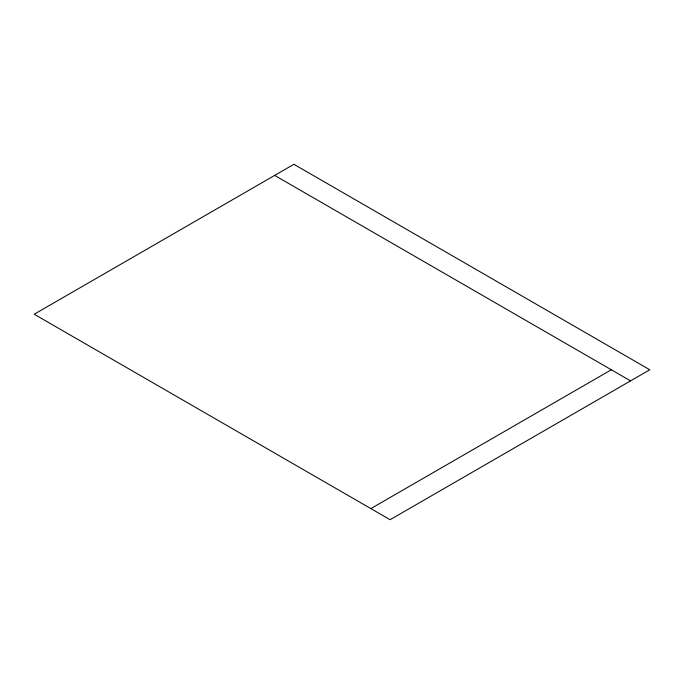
<?xml version="1.0" encoding="UTF-8"?>
<svg xmlns="http://www.w3.org/2000/svg" width="684" height="684" viewBox="0 0 684 684"><rect width="100%" height="100%" fill="white"/><g stroke="black" fill="none" stroke-linecap="round" stroke-linejoin="round"><path stroke-width="1.03" d="M370.856 508.597L611.325 369.77M274.669 175.403L630.562 380.877M293.906 164.297L34.2 314.23L390.094 519.703L649.8 369.77L293.906 164.297"/></g></svg>
